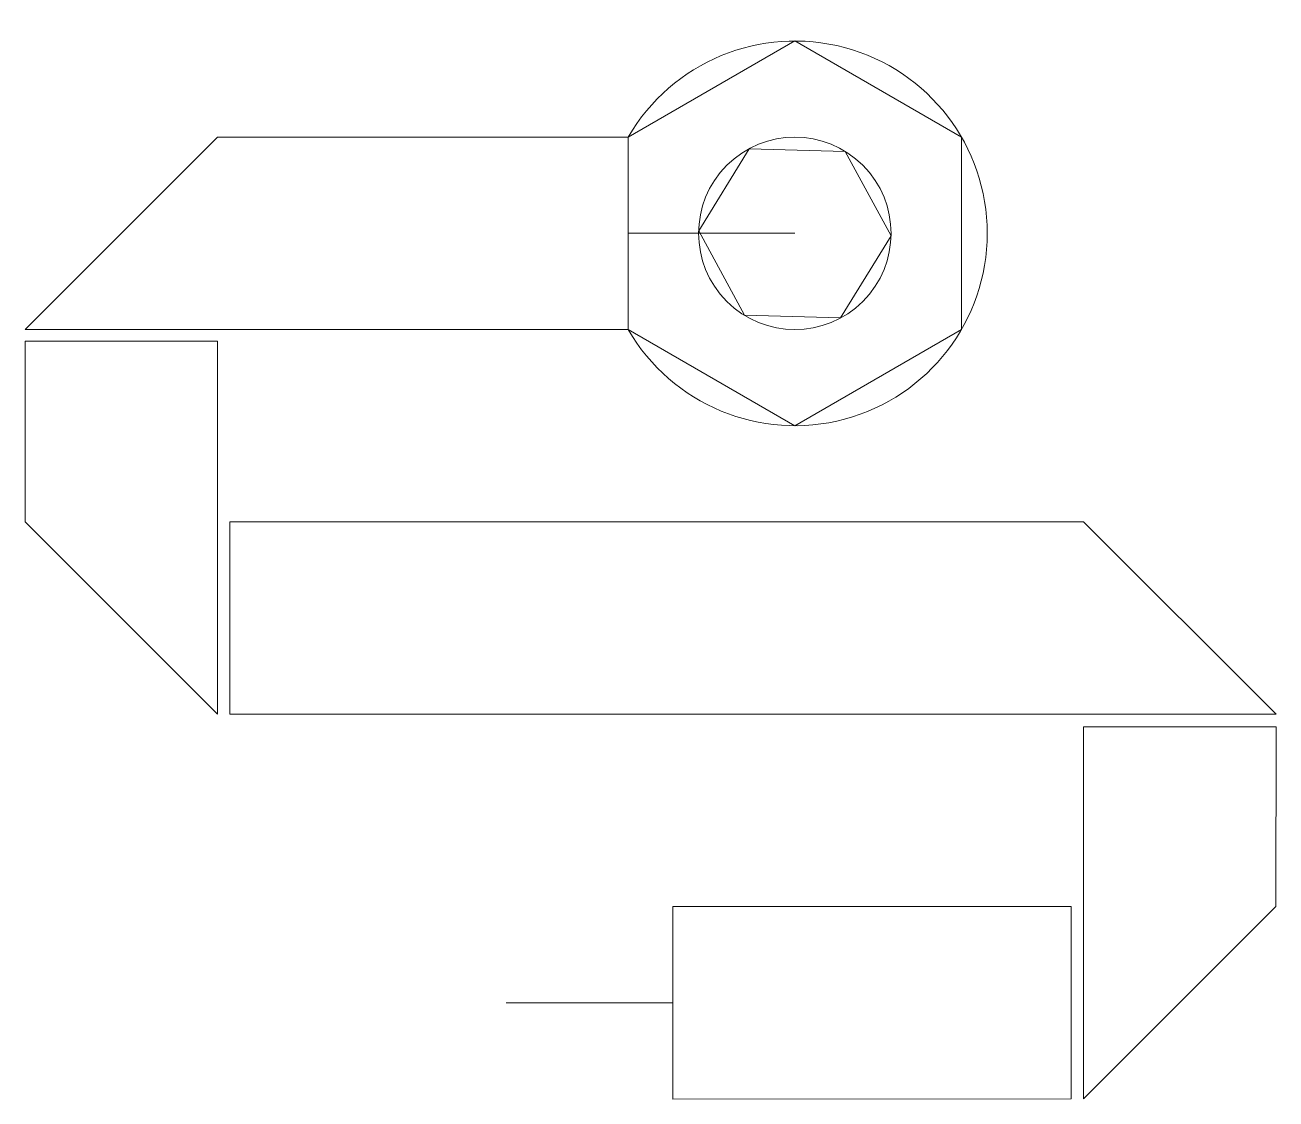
# Model space of a CAD drawing. Header units: inches. Extents: x 1.1 to 13.8, y -12.8 to -1.8.
import ezdxf

# ---------------------------------------------------------------- set-up
doc = ezdxf.new("R2010")
doc.units = ezdxf.units.IN
doc.header["$MEASUREMENT"] = 0
doc.layers.add('Layer 1', color=7, linetype='Continuous')

msp = doc.modelspace()

# ---------------------------------------------------------------- linework, layer by layer
at = {"layer": 'Layer 1', "color": 7, "lineweight": 9, "true_color": 0xffffff}
for points in [[(7.228, -4.918), (7.228, -2.955), (8.929, -1.972), (10.629, -2.954), (10.629, -4.918), (8.929, -5.9), (7.228, -4.918)], [(3.038, -2.955), (1.074, -4.918)], [(7.228, -2.955), (3.038, -2.955)], [(7.228, -2.955), (7.228, -4.918)], [(8.461, -3.074), (9.442, -3.1), (9.91, -3.963), (9.396, -4.799), (8.416, -4.773), (7.948, -3.91), (8.461, -3.074)], [(7.228, -3.936), (8.929, -3.936)], [(3.038, -4.919), (1.074, -4.919)], [(3.038, -4.918), (7.228, -4.918)], [(3.038, -4.918), (3.038, -4.918)], [(3.038, -4.918), (3.038, -4.918)], [(1.074, -5.038), (1.074, -6.882), (3.038, -8.845)], [(1.074, -5.038), (3.038, -5.038)], [(3.038, -6.881), (3.038, -5.038)], [(3.038, -8.845), (3.038, -6.881)], [(13.838, -8.845), (11.874, -6.881), (3.165, -6.881)], [(3.165, -6.881), (3.165, -8.845)], [(3.165, -8.845), (11.874, -8.845)], [(11.874, -8.845), (13.838, -8.845)], [(11.874, -8.973), (11.874, -10.809)], [(11.874, -12.772), (13.837, -10.809), (13.838, -8.973)], [(13.838, -8.973), (11.874, -8.973)], [(11.748, -10.809), (7.684, -10.809)], [(7.684, -10.809), (7.684, -12.773)], [(11.748, -10.809), (11.748, -12.772)], [(11.874, -12.772), (11.874, -10.809)], [(5.983, -11.791), (7.684, -11.791)], [(7.684, -12.773), (11.748, -12.772)], [(11.874, -12.772), (11.874, -12.772)]]:
    msp.add_lwpolyline(points, dxfattribs=at)
for points in [[(7.228, -4.918), (7.672, -5.688), (8.578, -6.063), (9.436, -5.833), (10.295, -5.603), (10.892, -4.825), (10.892, -3.937), (10.892, -3.048), (10.296, -2.27), (9.437, -2.04), (8.579, -1.81), (7.673, -2.185), (7.228, -2.954)], [(8.234, -4.631), (8.618, -5.014), (9.239, -5.014), (9.623, -4.631), (10.006, -4.247), (10.006, -3.626), (9.623, -3.242), (9.24, -2.859), (8.618, -2.859), (8.234, -3.242), (7.851, -3.625), (7.851, -4.247), (8.234, -4.631)]]:
    msp.add_open_spline(points, degree=3, knots=[0, 0, 0, 0, 1, 1, 1, 2, 2, 2, 3, 3, 3, 4, 4, 4, 4], dxfattribs=at)

doc.saveas('drawing.dxf')
